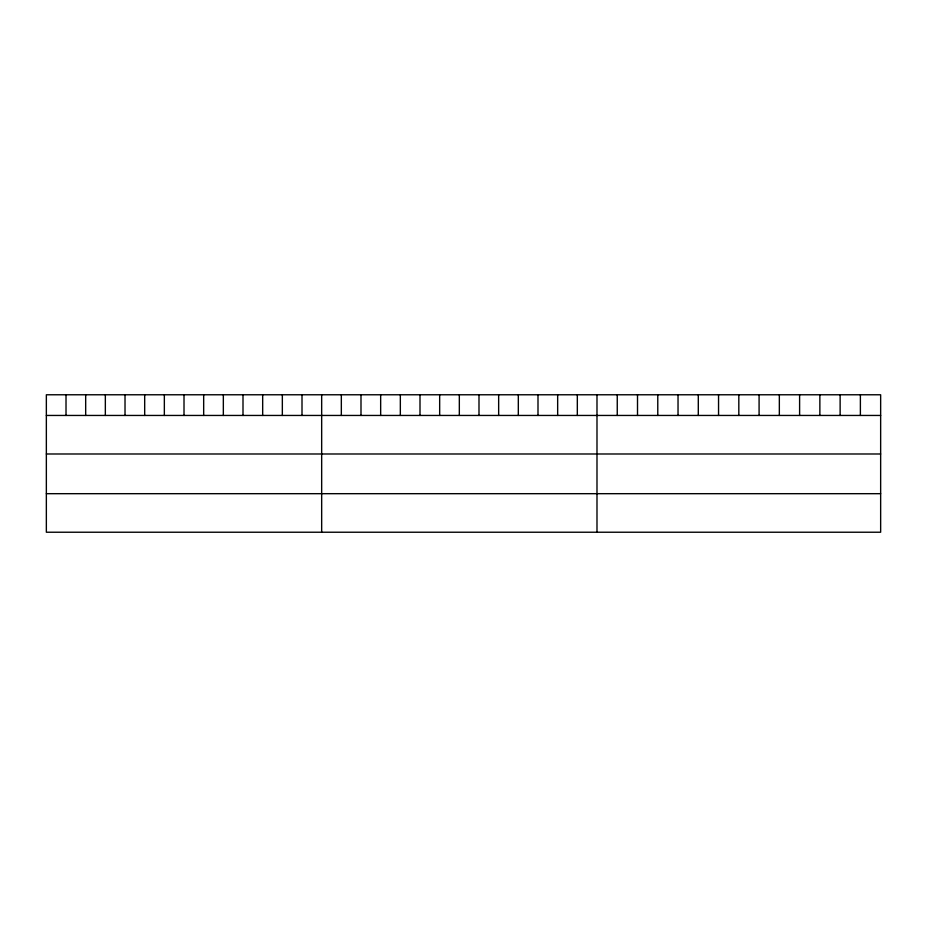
<?xml version="1.0" encoding="UTF-8"?>
<svg xmlns="http://www.w3.org/2000/svg" width="927" height="927" viewBox="0 0 927 927"><rect width="100%" height="100%" fill="white"/><g stroke="black" fill="none" stroke-linecap="round" stroke-linejoin="round"><path stroke-width="1.39" d="M880.65 415.447L880.65 532.225L46.35 532.225L46.35 394.775L880.65 394.775L880.65 415.447L46.35 415.447M46.35 453.987L880.65 453.987M46.35 493.685L880.65 493.685M860.383 394.775L860.383 415.447M840.129 394.775L840.129 415.447M819.862 394.775L819.862 415.447M799.607 394.775L799.607 415.447M779.34 394.775L779.34 415.447M759.086 394.775L759.086 415.447M738.819 394.775L738.819 415.447M718.552 394.775L718.552 415.447M698.298 394.775L698.298 415.447M678.031 394.775L678.031 415.447M657.776 394.775L657.776 415.447M637.509 394.775L637.509 415.447M617.255 394.775L617.255 415.447M596.988 394.775L596.988 532.225M577.324 394.775L577.324 415.447M557.66 394.775L557.66 415.447M537.996 394.775L537.996 415.447M518.32 394.775L518.32 415.447M498.656 394.775L498.656 415.447M478.992 394.775L478.992 415.447M459.328 394.775L459.328 415.447M439.665 394.775L439.665 415.447M420.001 394.775L420.001 415.447M400.337 394.775L400.337 415.447M380.661 394.775L380.661 415.447M360.997 394.775L360.997 415.447M341.333 394.775L341.333 415.447M321.669 394.775L321.669 532.225M302.005 394.775L302.005 415.447M282.341 394.775L282.341 415.447M262.677 394.775L262.677 415.447M243.001 394.775L243.001 415.447M223.337 394.775L223.337 415.447M203.673 394.775L203.673 415.447M184.01 394.775L184.01 415.447M164.346 394.775L164.346 415.447M144.682 394.775L144.682 415.447M125.018 394.775L125.018 415.447M105.342 394.775L105.342 415.447M85.678 394.775L85.678 415.447M66.014 394.775L66.014 415.447"/></g></svg>
